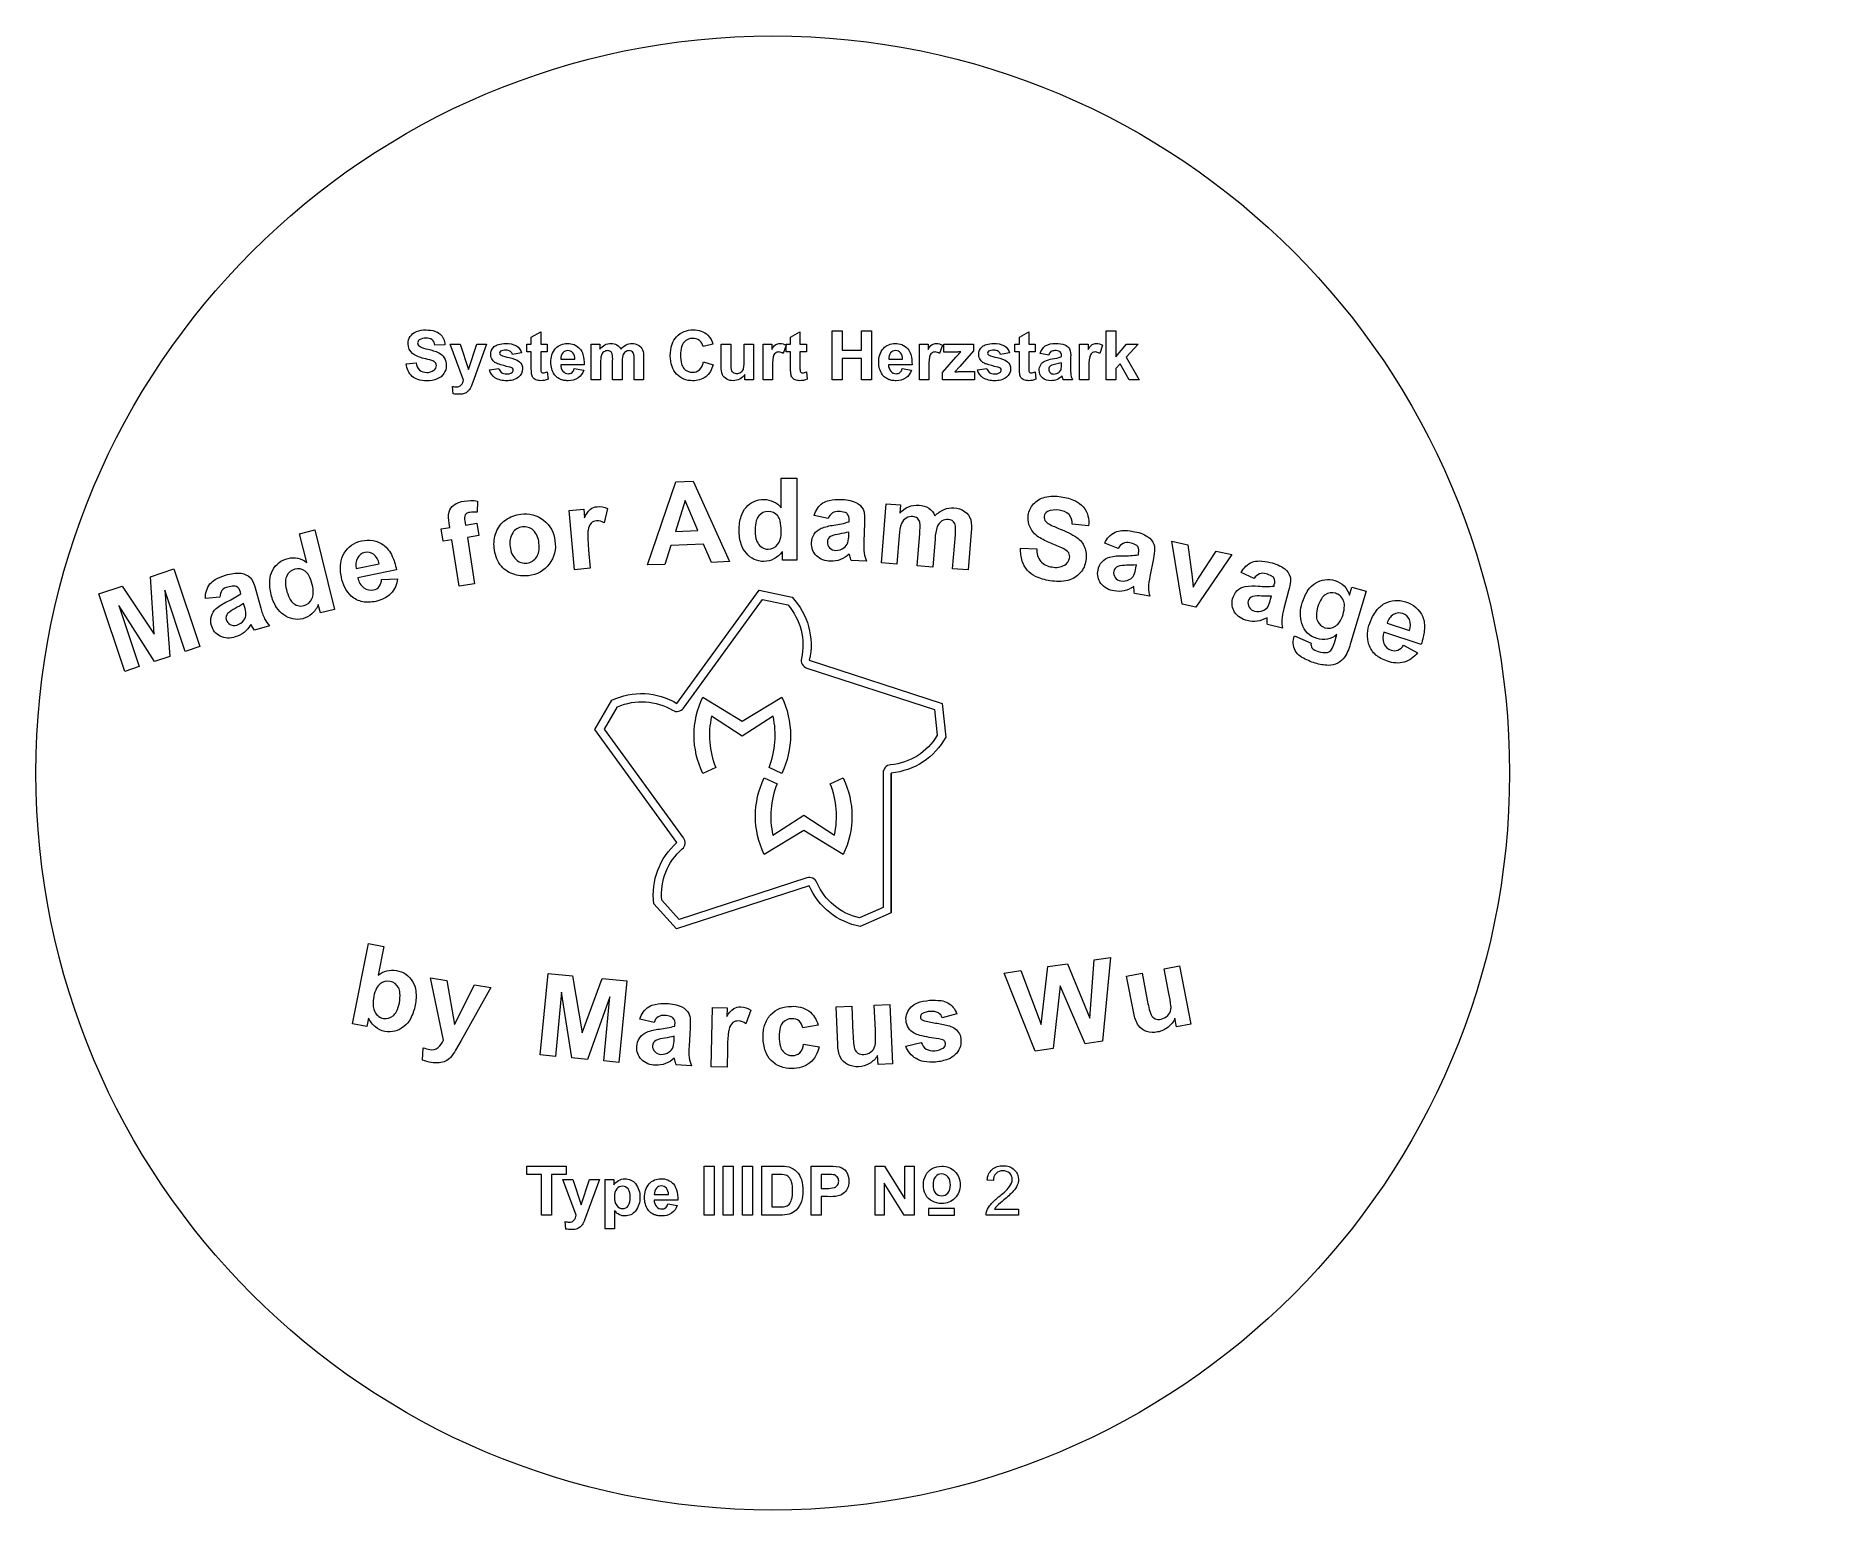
# Model space of a CAD drawing. Header units: millimetres. Extents: x -68 to 97, y -68 to 68.
import ezdxf

# ---------------------------------------------------------------- set-up
doc = ezdxf.new("R2010")
doc.units = ezdxf.units.MM
doc.layers.get('0').update_dxf_attribs({"color": 178, "lineweight": 25, "true_color": 0x000000})
doc.styles.add('textstyle11', font='')
doc.styles.get('textstyle11').set_extended_font_data('Arial', bold=True)

msp = doc.modelspace()

# ---------------------------------------------------------------- linework, layer by layer
at = {"flags": 128}
for points in [[(-33.57, 37.47), (-32.68, 37.55, 0.17427), (-32.36, 36.9, 0.182212), (-31.7, 36.69, 0.174932), (-31.04, 36.88, 0.232791), (-30.82, 37.31, 0.18111), (-30.91, 37.58, 0.129287), (-31.24, 37.78, 0.016852), (-31.97, 37.97, -0.11471), (-32.99, 38.42, -0.223215), (-33.41, 39.32, -0.148422), (-33.21, 39.97, -0.151603), (-32.65, 40.42, -0.100878), (-31.76, 40.58, -0.070963), (-30.96, 40.46, -0.1082), (-30.49, 40.21, -0.21743), (-30.04, 39.22), (-30.95, 39.18, 0.187142), (-31.2, 39.68, 0.167001), (-31.77, 39.83, 0.158232), (-32.39, 39.66, 0.255393), (-32.54, 39.39, 0.232324), (-32.4, 39.11, 0.093697), (-31.57, 38.81, -0.058805), (-30.59, 38.49, -0.136107), (-30.09, 38.03, -0.140832), (-29.91, 37.31, -0.145566), (-30.12, 36.59, -0.156787), (-30.73, 36.09, -0.09833), (-31.71, 35.92, -0.073209), (-32.52, 36.04, -0.105221), (-33.02, 36.32, -0.192316)], [(-20.67, 39.26), (-20.67, 38.58), (-21.25, 38.58), (-21.25, 37.26, 0.035648), (-21.24, 36.8, 0.181628), (-21.16, 36.69, 0.160133), (-21.02, 36.64, 0.080417), (-20.67, 36.73), (-20.59, 36.06, -0.102177), (-21.28, 35.93, -0.099927), (-21.7, 36.01, -0.141846), (-21.97, 36.21, -0.113145), (-22.09, 36.55, -0.036427), (-22.12, 37.15), (-22.12, 38.58), (-22.52, 38.58), (-22.52, 39.26), (-22.12, 39.26), (-22.12, 39.91), (-21.25, 40.41), (-21.25, 39.26)], [(-6.35, 37.66), (-5.47, 37.38, -0.167133), (-6.14, 36.28, -0.166857), (-7.34, 35.93, -0.215668), (-8.81, 36.54, -0.106358), (-9.22, 37.22, -0.083163), (-9.39, 38.21, -0.080412), (-9.22, 39.27, -0.107909), (-8.81, 39.96, -0.216756), (-7.28, 40.58, -0.198147), (-5.94, 40.09, -0.136006), (-5.48, 39.26), (-6.38, 39.05, 0.174205), (-6.71, 39.6, 0.174953), (-7.33, 39.8, 0.228039), (-8.14, 39.44, 0.113714), (-8.35, 39.05, 0.065511), (-8.45, 38.28, 0.061917), (-8.35, 37.46, 0.114411), (-8.15, 37.06, 0.231611), (-7.35, 36.7, 0.188989), (-6.72, 36.93, 0.156172)], [(3.08, 39.26), (3.08, 38.58), (2.49, 38.58), (2.49, 37.26, 0.035648), (2.51, 36.8, 0.181628), (2.59, 36.69, 0.160133), (2.73, 36.64, 0.080417), (3.08, 36.73), (3.15, 36.06, -0.102177), (2.47, 35.93, -0.099927), (2.05, 36.01, -0.141846), (1.78, 36.21, -0.113145), (1.66, 36.55, -0.036427), (1.63, 37.15), (1.63, 38.58), (1.23, 38.58), (1.23, 39.26), (1.63, 39.26), (1.63, 39.91), (2.49, 40.41), (2.49, 39.26)], [(24.04, 39.26), (24.04, 38.58), (23.45, 38.58), (23.45, 37.26, 0.035648), (23.47, 36.8, 0.181628), (23.55, 36.69, 0.160133), (23.69, 36.64, 0.080417), (24.04, 36.73), (24.11, 36.06, -0.102177), (23.43, 35.93, -0.099927), (23.01, 36.01, -0.141846), (22.74, 36.21, -0.113145), (22.62, 36.55, -0.036427), (22.59, 37.15), (22.59, 38.58), (22.19, 38.58), (22.19, 39.26), (22.59, 39.26), (22.59, 39.91), (23.45, 40.41), (23.45, 39.26)], [(-29.56, 39.26), (-28.64, 39.26), (-27.86, 36.95), (-27.1, 39.26), (-26.21, 39.26), (-27.36, 36.13), (-27.57, 35.56, -0.052699), (-27.78, 35.12, -0.090671), (-28.02, 34.88, -0.087617), (-28.35, 34.73, -0.065291), (-28.79, 34.68, -0.053853), (-29.27, 34.73), (-29.35, 35.41, 0.048254), (-28.99, 35.37, 0.233157), (-28.54, 35.54, 0.103366), (-28.32, 35.99)], [(-25.96, 36.93), (-25.09, 37.06, 0.18029), (-24.87, 36.68, 0.166391), (-24.4, 36.55, 0.155465), (-23.89, 36.67, 0.248645), (-23.78, 36.91, 0.199595), (-23.84, 37.07, 0.114268), (-24.13, 37.18, -0.022667), (-25.15, 37.46, -0.072706), (-25.45, 37.6, -0.264093), (-25.84, 38.34, -0.228968), (-25.51, 39.05, -0.110544), (-25.14, 39.24, -0.067917), (-24.47, 39.34, -0.143524), (-23.47, 39.12, -0.182043), (-23.03, 38.47), (-23.84, 38.32, 0.180964), (-24.04, 38.61, 0.151203), (-24.45, 38.72, 0.135077), (-24.94, 38.62, 0.26238), (-25.04, 38.45, 0.248693), (-24.95, 38.29, 0.065282), (-24.15, 38.05, -0.109263), (-23.19, 37.66, -0.229739), (-22.92, 37.02, -0.228885), (-23.29, 36.25, -0.179666), (-24.4, 35.93, -0.153163), (-25.45, 36.2, -0.185415)], [(-18.18, 37.04), (-17.32, 36.9, -0.161959), (-17.84, 36.18, -0.154546), (-18.74, 35.93, -0.043264), (-19.13, 35.96, -0.053183), (-19.44, 36.05, -0.068844), (-19.75, 36.23, -0.069277), (-20, 36.48, -0.16058), (-20.32, 37.61, -0.192752), (-19.9, 38.88, -0.218854), (-18.82, 39.34, -0.225986), (-17.68, 38.86, -0.113575), (-17.39, 38.33, -0.071438), (-17.27, 37.38), (-19.43, 37.38, 0.187559), (-19.23, 36.79, 0.216955), (-18.73, 36.57, 0.174733), (-18.39, 36.68, 0.154824)], [(-18.13, 37.91, 0.187385), (-18.32, 38.48, 0.215443), (-18.77, 38.68, 0.2234), (-19.24, 38.47, 0.191238), (-19.42, 37.91)], [(-16.64, 39.26), (-15.84, 39.26), (-15.84, 38.82, -0.235277), (-14.82, 39.34, -0.129718), (-14.28, 39.21, -0.139613), (-13.9, 38.82, -0.101575), (-13.44, 39.21, -0.12192), (-12.91, 39.34, -0.1345), (-12.3, 39.19, -0.162862), (-11.93, 38.76, -0.092461), (-11.84, 38.09), (-11.84, 36), (-12.7, 36), (-12.7, 37.87, 0.115589), (-12.79, 38.49, 0.270403), (-13.16, 38.68, 0.156037), (-13.5, 38.57, 0.166543), (-13.73, 38.24, 0.073079), (-13.8, 37.57), (-13.8, 36), (-14.67, 36), (-14.67, 37.79, 0.062351), (-14.71, 38.4, 0.164044), (-14.85, 38.61, 0.153701), (-15.12, 38.68, 0.152556), (-15.48, 38.57, 0.168035), (-15.7, 38.26, 0.073712), (-15.77, 37.59), (-15.77, 36), (-16.64, 36)], [(-2.55, 36), (-2.55, 36.49, -0.125956), (-3.02, 36.08, -0.121917), (-3.63, 35.93, -0.128792), (-4.22, 36.07, -0.167104), (-4.6, 36.48, -0.102089), (-4.72, 37.2), (-4.72, 39.26), (-3.85, 39.26), (-3.85, 37.76, 0.050923), (-3.81, 36.92, 0.168208), (-3.63, 36.68, 0.159606), (-3.31, 36.59, 0.156269), (-2.92, 36.71, 0.159818), (-2.68, 37.01, 0.063389), (-2.61, 37.89), (-2.61, 39.26), (-1.75, 39.26), (-1.75, 36)], [(-0.03, 36), (-0.89, 36), (-0.89, 39.26), (-0.09, 39.26), (-0.09, 38.8, -0.103253), (0.28, 39.23, -0.145294), (0.65, 39.34, -0.137444), (1.22, 39.17), (0.95, 38.42, 0.144699), (0.55, 38.56, 0.173622), (0.24, 38.46, 0.154431), (0.04, 38.1, 0.053588), (-0.03, 37.01)], [(11.86, 37.04), (12.71, 36.9, -0.161959), (12.19, 36.18, -0.154546), (11.3, 35.93, -0.043264), (10.9, 35.96, -0.053183), (10.6, 36.05, -0.068844), (10.29, 36.23, -0.069277), (10.04, 36.48, -0.16058), (9.72, 37.61, -0.192752), (10.14, 38.88, -0.218854), (11.21, 39.34, -0.225986), (12.36, 38.86, -0.113575), (12.64, 38.33, -0.071438), (12.76, 37.38), (10.6, 37.38, 0.187559), (10.81, 36.79, 0.216955), (11.31, 36.57, 0.174733), (11.65, 36.68, 0.154824)], [(11.9, 37.91, 0.187385), (11.71, 38.48, 0.215443), (11.26, 38.68, 0.2234), (10.8, 38.47, 0.191238), (10.62, 37.91)], [(14.29, 36), (13.43, 36), (13.43, 39.26), (14.23, 39.26), (14.23, 38.8, -0.103253), (14.6, 39.23, -0.145294), (14.97, 39.34, -0.137444), (15.54, 39.17), (15.27, 38.42, 0.144699), (14.87, 38.56, 0.173622), (14.56, 38.46, 0.154431), (14.36, 38.1, 0.053588), (14.29, 37.01)], [(15.56, 36), (15.56, 36.67), (16.78, 38.08, -0.01475), (17.23, 38.57, -0.011634), (16.83, 38.55), (15.68, 38.55), (15.68, 39.26), (18.38, 39.26), (18.38, 38.65), (17.13, 37.22), (16.69, 36.74, -0.010271), (17.14, 36.76), (18.47, 36.76), (18.47, 36)], [(18.75, 36.93), (19.61, 37.06, 0.18029), (19.84, 36.68, 0.166391), (20.31, 36.55, 0.155465), (20.81, 36.67, 0.248645), (20.93, 36.91, 0.199595), (20.87, 37.07, 0.114268), (20.58, 37.18, -0.022667), (19.55, 37.46, -0.072706), (19.26, 37.6, -0.264093), (18.87, 38.34, -0.228968), (19.2, 39.05, -0.110544), (19.57, 39.24, -0.067917), (20.24, 39.34, -0.143524), (21.23, 39.12, -0.182043), (21.68, 38.47), (20.87, 38.32, 0.180964), (20.67, 38.61, 0.151203), (20.26, 38.72, 0.135077), (19.77, 38.62, 0.26238), (19.67, 38.45, 0.248693), (19.76, 38.29, 0.065282), (20.56, 38.05, -0.109263), (21.52, 37.66, -0.229739), (21.79, 37.02, -0.228885), (21.42, 36.25, -0.179666), (20.31, 35.93, -0.153163), (19.26, 36.2, -0.185415)], [(25.29, 38.27), (24.5, 38.41, -0.176423), (24.96, 39.11, -0.15141), (25.92, 39.34, -0.10661), (26.77, 39.2, -0.157683), (27.17, 38.85, -0.111059), (27.29, 38.08), (27.28, 37.07, 0.045526), (27.32, 36.44, 0.062955), (27.47, 36), (26.62, 36, -0.021123), (26.54, 36.26, 0.01707), (26.51, 36.36, -0.092773), (26.04, 36.04, -0.10221), (25.5, 35.93, -0.196135), (24.7, 36.2, -0.215839), (24.41, 36.89, -0.140244), (24.55, 37.39, -0.147101), (24.92, 37.72, -0.062063), (25.6, 37.92, 0.046078), (26.44, 38.13), (26.44, 38.22, 0.220211), (26.32, 38.57, 0.166001), (25.85, 38.68, 0.153548), (25.49, 38.59, 0.154632)], [(28.96, 36), (28.1, 36), (28.1, 39.26), (28.9, 39.26), (28.9, 38.8, -0.103253), (29.27, 39.23, -0.145294), (29.64, 39.34, -0.137444), (30.21, 39.17), (29.95, 38.42, 0.144699), (29.54, 38.56, 0.173622), (29.23, 38.46, 0.154431), (29.04, 38.1, 0.053588), (28.96, 37.01)], [(26.44, 37.57, -0.025113), (25.92, 37.44, 0.078457), (25.45, 37.29, 0.257618), (25.28, 36.98, 0.210403), (25.41, 36.67, 0.20332), (25.76, 36.54, 0.161687), (26.2, 36.69, 0.167362), (26.41, 36.98, 0.062162), (26.44, 37.4)], [(2.22, 19.49), (0.88, 19.49), (0.88, 20.29, -0.123233), (0.1, 19.6, -0.118417), (-0.81, 19.37, -0.22497), (-2.42, 20.12, -0.104686), (-2.89, 20.95, -0.076926), (-3.09, 22.23, -0.075151), (-2.89, 23.53, -0.109164), (-2.44, 24.33, -0.222007), (-0.8, 25.05, -0.225809), (0.78, 24.29), (0.78, 26.99), (2.21, 26.99)], [(-30.37, 22.35), (-29.58, 22.48), (-29.64, 22.88, -0.095908), (-29.66, 23.91, -0.171689), (-29.21, 24.54, -0.124726), (-28.27, 24.9, -0.076432), (-27.05, 24.91), (-27.09, 23.89, 0.05875), (-27.75, 23.87, 0.208687), (-28.17, 23.65, 0.175865), (-28.22, 23.08), (-28.16, 22.7), (-27.1, 22.87), (-26.92, 21.75), (-27.98, 21.58), (-27.31, 17.33), (-28.73, 17.11), (-29.4, 21.36), (-30.19, 21.23)], [(5.09, 23.31), (3.79, 23.59, -0.176423), (4.59, 24.73, -0.095549), (5.18, 24.96, -0.058285), (6.2, 25.05, -0.10661), (7.62, 24.77, -0.157683), (8.27, 24.17, -0.088446), (8.38, 23.8, -0.037021), (8.41, 22.87), (8.34, 21.2, 0.045526), (8.37, 20.14, 0.062955), (8.6, 19.4), (7.18, 19.45, -0.021123), (7.05, 19.88, 0.01707), (7.01, 20.05, -0.092773), (6.2, 19.54, -0.10221), (5.3, 19.4, -0.196135), (4, 19.9, -0.215839), (3.55, 21.07, -0.140244), (3.8, 21.88, -0.147101), (4.44, 22.41, -0.062063), (5.59, 22.7, 0.046078), (7, 23.01), (7.01, 23.15, 0.220211), (6.82, 23.75, 0.122377), (6.6, 23.87, 0.056214), (6.06, 23.95, 0.153548), (5.46, 23.82, 0.154632)], [(22.7, 20.6), (24.18, 20.53, 0.17427), (24.55, 19.37, 0.182212), (25.59, 18.87, 0.174932), (26.72, 19.02, 0.232791), (27.19, 19.68, 0.18111), (27.11, 20.15, 0.129287), (26.61, 20.55, 0.016852), (25.46, 21.05, -0.041669), (24.36, 21.61, -0.080405), (23.88, 22.03, -0.223215), (23.41, 23.62, -0.148422), (23.89, 24.64, -0.151603), (24.92, 25.25, -0.100878), (26.42, 25.3, -0.070963), (27.72, 24.92, -0.1082), (28.44, 24.38, -0.21743), (28.94, 22.64), (27.43, 22.79, 0.187142), (27.14, 23.67, 0.167001), (26.23, 24.06, 0.158232), (25.16, 23.94, 0.255393), (24.86, 23.52, 0.232324), (25.02, 23.03, 0.088335), (25.3, 22.81, 0.028496), (26.32, 22.34, -0.058805), (27.86, 21.57, -0.136107), (28.57, 20.69, -0.140832), (28.69, 19.47, -0.145566), (28.17, 18.32, -0.156787), (27.04, 17.64, -0.09833), (25.39, 17.61, -0.073209), (24.08, 18, -0.105221), (23.32, 18.57, -0.104236), (22.86, 19.4, -0.081769)], [(-25.52, 20.61, -0.123553), (-25.34, 22.03, -0.150998), (-24.48, 23.17, -0.127339), (-23.09, 23.7, -0.209086), (-20.99, 23.16, -0.204443), (-19.95, 21.26, -0.204026), (-20.48, 19.13, -0.209746), (-22.37, 18.07, -0.117631), (-23.82, 18.23, -0.158117), (-24.97, 19.08, -0.125277)], [(-16.72, 18.75), (-18.15, 18.62), (-18.65, 24.03), (-17.32, 24.15), (-17.25, 23.38, -0.103253), (-16.7, 24.16, -0.145294), (-16.1, 24.39, -0.137444), (-15.13, 24.21), (-15.46, 22.92, 0.144699), (-16.15, 23.09, 0.173622), (-16.65, 22.88, 0.154431), (-16.92, 22.25, 0.050998), (-16.95, 21.8, 0.01648), (-16.87, 20.42)], [(-1.62, 22.32, 0.047231), (-1.54, 21.48, 0.091522), (-1.38, 21.07, 0.278517), (-0.41, 20.5, 0.235348), (0.44, 20.93, 0.105433), (0.68, 21.39, 0.067394), (0.78, 22.19, 0.061433), (0.67, 23.09, 0.110779), (0.45, 23.54, 0.236623), (-0.42, 23.95, 0.231298), (-1.28, 23.54, 0.107167), (-1.51, 23.09, 0.069338)], [(10.39, 24.65), (11.71, 24.55), (11.65, 23.81, -0.235277), (13.4, 24.53, -0.129718), (14.29, 24.25, -0.139613), (14.86, 23.55, -0.101575), (15.69, 24.14, -0.12192), (16.59, 24.28, -0.1345), (17.58, 23.96, -0.162862), (18.14, 23.19, -0.092461), (18.19, 22.06), (17.91, 18.6), (16.48, 18.71), (16.73, 21.81, 0.035317), (16.74, 22.6, 0.105713), (16.67, 22.86, 0.270403), (16.08, 23.22, 0.156037), (15.5, 23.08, 0.166543), (15.07, 22.57, 0.073079), (14.87, 21.46), (14.66, 18.86), (13.22, 18.98), (13.46, 21.94, 0.062351), (13.47, 22.97, 0.164044), (13.26, 23.33, 0.153701), (12.83, 23.48, 0.152556), (12.22, 23.35, 0.168035), (11.8, 22.86, 0.073712), (11.59, 21.76), (11.38, 19.12), (9.95, 19.24)], [(-40.15, 14.98), (-41.44, 14.66), (-41.64, 15.43, -0.123233), (-42.23, 14.57, -0.118417), (-43.06, 14.13, -0.22497), (-44.8, 14.48, -0.104686), (-45.46, 15.17, -0.076926), (-45.96, 16.36, -0.075151), (-46.08, 17.67, -0.109164), (-45.83, 18.55, -0.222007), (-44.41, 19.65, -0.225809), (-42.7, 19.29), (-43.35, 21.91), (-41.96, 22.26)], [(-24.05, 20.72, 0.186259), (-23.51, 19.54, 0.223842), (-22.52, 19.23, 0.224846), (-21.64, 19.78, 0.107713), (-21.43, 20.28, 0.07422), (-21.42, 21.06, 0.185585), (-21.95, 22.23, 0.224846), (-22.94, 22.54, 0.223842), (-23.82, 22, 0.186259)], [(6.97, 22.07, -0.025113), (6.09, 21.88, 0.078457), (5.3, 21.66, 0.257618), (5, 21.16, 0.210403), (5.2, 20.63, 0.20332), (5.77, 20.39, 0.161687), (6.52, 20.62, 0.167362), (6.88, 21.09, 0.062162), (6.96, 21.79)], [(31.65, 20.57), (30.41, 21.04, -0.176423), (31.36, 22.05, -0.095549), (31.98, 22.2, -0.058285), (33, 22.13, -0.10661), (34.37, 21.64, -0.157683), (34.92, 20.95, -0.088446), (34.97, 20.57, -0.037021), (34.87, 19.65), (34.55, 18.01, 0.045526), (34.42, 16.96, 0.062955), (34.54, 16.19), (33.14, 16.45, -0.021123), (33.09, 16.89, 0.01707), (33.07, 17.07, -0.092773), (32.19, 16.69, -0.10221), (31.28, 16.67, -0.196135), (30.06, 17.36, -0.215839), (29.8, 18.58, -0.140244), (30.17, 19.35, -0.147101), (30.87, 19.78, -0.062063), (32.06, 19.9, 0.046078), (33.5, 19.99), (33.52, 20.13, 0.220211), (33.43, 20.75, 0.122377), (33.23, 20.91, 0.056214), (32.7, 21.07, 0.153548), (32.09, 21.03, 0.154632)], [(-35.84, 17.73), (-34.38, 17.79, -0.161959), (-34.99, 16.43, -0.154546), (-36.37, 15.72, -0.043264), (-37.02, 15.64, -0.053183), (-37.55, 15.68, -0.068844), (-38.12, 15.87, -0.069277), (-38.61, 16.2, -0.16058), (-39.52, 17.92, -0.080703), (-39.58, 19.2, -0.106223), (-39.26, 20.13, -0.218854), (-37.68, 21.25, -0.225986), (-35.64, 20.86, -0.068412), (-35.23, 20.45, -0.055312), (-34.86, 19.84, -0.033976), (-34.65, 19.3, -0.02689), (-34.48, 18.6), (-38, 17.86, 0.187559), (-37.46, 16.95, 0.216955), (-36.57, 16.78, 0.174733), (-36.05, 17.07, 0.154824)], [(-36.05, 19.16, 0.187385), (-36.57, 20.03, 0.215443), (-37.36, 20.19, 0.2234), (-38.05, 19.69, 0.191238), (-38.16, 18.72)], [(37.51, 15.46), (36.55, 21.24), (38.03, 20.91), (38.42, 17.98), (38.51, 17.01, 0.010825), (38.76, 17.43, -0.01), (39.01, 17.85), (40.62, 20.33), (42.06, 20.01), (38.77, 15.18)], [(-50.65, 16.11), (-51.97, 15.98, -0.176423), (-51.56, 17.31, -0.095549), (-51.08, 17.72, -0.058285), (-50.13, 18.11, -0.10661), (-48.69, 18.29, -0.157683), (-47.89, 17.91, -0.088446), (-47.67, 17.59, -0.037021), (-47.35, 16.73), (-46.91, 15.11, 0.045526), (-46.55, 14.11, 0.062955), (-46.1, 13.48), (-47.47, 13.09, -0.021123), (-47.72, 13.46, 0.01707), (-47.82, 13.61, -0.092773), (-48.43, 12.88, -0.10221), (-49.24, 12.46, -0.196135), (-50.63, 12.54, -0.215839), (-51.42, 13.51, -0.140244), (-51.43, 14.36, -0.147101), (-50.99, 15.06, -0.062063), (-49.98, 15.7, 0.046078), (-48.73, 16.42), (-48.77, 16.56, 0.220211), (-49.13, 17.07, 0.122377), (-49.38, 17.12, 0.056214), (-49.92, 17.03, 0.153548), (-50.46, 16.72, 0.154632)], [(-44.56, 16.81, 0.047231), (-44.27, 16, 0.091522), (-44.02, 15.64, 0.278517), (-42.94, 15.33, 0.235348), (-42.22, 15.95, 0.105433), (-42.1, 16.45, 0.067394), (-42.19, 17.25, 0.061433), (-42.51, 18.1, 0.110779), (-42.84, 18.48, 0.236623), (-43.78, 18.67, 0.231298), (-44.51, 18.07, 0.107167), (-44.64, 17.58, 0.069338)], [(33.32, 19.07, -0.025113), (32.42, 19.02, 0.078457), (31.61, 18.91, 0.257618), (31.24, 18.47, 0.210403), (31.37, 17.91, 0.20332), (31.89, 17.59, 0.161687), (32.66, 17.71, 0.167362), (33.09, 18.11, 0.062162), (33.27, 18.79)], [(44.11, 17.82), (42.91, 18.37, -0.176423), (43.93, 19.31, -0.095549), (44.56, 19.42, -0.058285), (45.57, 19.28, -0.10661), (46.9, 18.7, -0.157683), (47.4, 17.97, -0.088446), (47.43, 17.58, -0.037021), (47.26, 16.68), (46.82, 15.06, 0.045526), (46.63, 14.02, 0.062955), (46.69, 13.25), (45.32, 13.6, -0.021123), (45.29, 14.05, 0.01707), (45.28, 14.22, -0.092773), (44.38, 13.9, -0.10221), (43.47, 13.96, -0.196135), (42.31, 14.73, -0.215839), (42.13, 15.96, -0.140244), (42.55, 16.7, -0.147101), (43.28, 17.08, -0.062063), (44.48, 17.12, 0.046078), (45.92, 17.11), (45.95, 17.25, 0.220211), (45.9, 17.87, 0.122377), (45.71, 18.04, 0.056214), (45.2, 18.24, 0.153548), (44.58, 18.24, 0.154632)], [(10.86, 0), (10.86, -12.8), (8.02, -14.05, -0.251289), (3.35, -10.33), (-8.81, -14.28), (-10.89, -11.97, -0.251289), (-8.78, -6.38), (-16.3, 3.97), (-14.75, 6.66, -0.251289), (-8.78, 6.38), (-1.26, 16.73), (1.77, 16.09, -0.251289), (3.35, 10.33), (15.52, 6.37), (15.85, 3.29, -0.251289), (10.86, 0), (10.86, -12.8)], [(47.8, 12.55), (49.32, 11.89, 0.202874), (49.39, 11.46, 0.157057), (49.96, 11.13, 0.130763), (50.82, 11.05, 0.171114), (51.2, 11.32, 0.076419), (51.45, 11.93), (51.68, 12.69, -0.252912), (49.86, 12.31, -0.262299), (48.47, 13.69, -0.153576), (48.51, 15.58, -0.076427), (49.06, 16.76, -0.108911), (49.73, 17.39, -0.220816), (51.5, 17.62, -0.251601), (52.84, 16.3), (53.06, 17.03), (54.35, 16.64), (52.96, 11.97, -0.074851), (52.4, 10.64, -0.123912), (51.76, 10.05, -0.112468), (50.91, 9.86, -0.07617), (49.7, 10.06, -0.059314), (48.48, 10.59, -0.112722), (47.96, 11.07, -0.236825), (47.75, 12.39, -0.012196)], [(49.94, 15.24, 0.064769), (49.81, 14.42, 0.109598), (49.9, 13.93, 0.233796), (50.58, 13.31, 0.225614), (51.55, 13.45, 0.108785), (51.92, 13.81, 0.072461), (52.25, 14.52, 0.067788), (52.37, 15.32, 0.108866), (52.27, 15.82, 0.231216), (51.54, 16.46, 0.233989), (50.61, 16.32, 0.107513), (50.27, 15.96, 0.066839)], [(-48.48, 15.52, -0.025113), (-49.26, 15.07, 0.078457), (-49.94, 14.61, 0.257618), (-50.07, 14.05, 0.210403), (-49.71, 13.61, 0.20332), (-49.1, 13.55, 0.161687), (-48.46, 14, 0.167362), (-48.26, 14.56, 0.062162), (-48.4, 15.24)], [(10.11, -12.31), (7.94, -13.27, -0.240563), (4.04, -10.03, 0.388065), (3.12, -9.61), (-8.58, -13.42), (-10.17, -11.65, -0.240563), (-8.29, -6.95, 0.388065), (-8.18, -5.94), (-15.41, 4.02), (-14.22, 6.07, -0.240563), (-9.17, 5.74, 0.388065), (-8.18, 5.94), (-0.94, 15.9), (1.38, 15.4, -0.240563), (2.62, 10.49, 0.388065), (3.12, 9.61), (14.83, 5.81), (15.07, 3.45, -0.240563), (10.79, 0.75, 0.388065), (10.11, 0)], [(45.68, 16.2, -0.025113), (44.78, 16.21, 0.078457), (43.96, 16.17, 0.257618), (43.56, 15.75, 0.210403), (43.64, 15.18, 0.20332), (44.14, 14.83, 0.161687), (44.93, 14.89, 0.167362), (45.38, 15.26, 0.062162), (45.61, 15.93)], [(57.78, 11.7), (59.06, 11.01, -0.161959), (57.85, 10.15, -0.154546), (56.31, 10.24, -0.043264), (55.7, 10.5, -0.053183), (55.26, 10.8, -0.068844), (54.87, 11.25, -0.069277), (54.61, 11.78, -0.16058), (54.7, 13.73, -0.080703), (55.3, 14.87, -0.106223), (56.04, 15.51, -0.218854), (57.98, 15.67, -0.225986), (59.54, 14.3, -0.068412), (59.69, 13.74, -0.055312), (59.69, 13.02, -0.033976), (59.6, 12.46, -0.02689), (59.39, 11.76), (55.98, 12.91, 0.187559), (55.99, 11.85, 0.216955), (56.66, 11.25, 0.174733), (57.26, 11.25, 0.154824)], [(58.32, 13.05, 0.187385), (58.32, 14.05, 0.215443), (57.71, 14.6, 0.2234), (56.87, 14.52, 0.191238), (56.28, 13.73)], [(0.82, -0.04), (-0.34, 0.5, 0.150755), (0.03, 5.2), (-2.81, 3.36), (-5.61, 5.2, 0.150755), (-5.23, 0.5), (-6.4, -0.04, -0.230358), (-6.4, 6.96), (-2.81, 4.76), (0.82, 6.96, -0.230358)], [(-0.78, -0.45), (0.39, -0.99, 0.150755), (0.01, -5.69), (2.85, -3.86), (5.65, -5.69, 0.150755), (5.27, -0.99), (6.44, -0.45, -0.230358), (6.45, -7.45), (2.85, -5.26), (-0.78, -7.45, -0.230358)], [(-38.49, -22.96), (-37.05, -15.6), (-35.64, -15.88), (-36.16, -18.53, -0.225809), (-34.47, -18.09, -0.222007), (-32.99, -19.11, -0.107927), (-32.7, -19.97, -0.07638), (-32.75, -21.26, -0.07508), (-33.2, -22.51, -0.106003), (-33.81, -23.23, -0.225712), (-35.54, -23.66, -0.120814), (-36.39, -23.26, -0.120148), (-37.03, -22.44), (-37.18, -23.22)], [(37, -23.25), (36.85, -22.46, -0.125956), (36.21, -23.28, -0.121917), (35.26, -23.72, -0.128792), (34.25, -23.67, -0.167104), (33.5, -23.13, -0.102089), (33.08, -21.99), (32.42, -18.61), (33.83, -18.34), (34.31, -20.79, 0.050923), (34.66, -22.15, 0.168208), (35.02, -22.5, 0.159606), (35.57, -22.54, 0.156269), (36.18, -22.22, 0.159818), (36.47, -21.65, 0.067974), (36.48, -21.34, 0.018294), (36.3, -20.19), (35.86, -17.94), (37.27, -17.67), (38.31, -23)], [(-36.55, -20.45, 0.052542), (-36.62, -21.27, 0.09331), (-36.52, -21.73, 0.270329), (-35.66, -22.48, 0.23536), (-34.79, -22.24, 0.108774), (-34.48, -21.85, 0.064025), (-34.21, -21.05, 0.061659), (-34.15, -20.15, 0.110552), (-34.29, -19.66, 0.236623), (-35.06, -19.09, 0.230581), (-35.98, -19.32, 0.108589), (-36.29, -19.71, 0.068573)], [(-31.36, -18.76), (-29.85, -19), (-29.17, -23.02), (-27.31, -19.41), (-25.84, -19.64), (-28.56, -24.5), (-29.05, -25.38, -0.052699), (-29.52, -26.05, -0.090671), (-29.97, -26.39, -0.087617), (-30.55, -26.54, -0.065291), (-31.29, -26.51, -0.053853), (-32.08, -26.3), (-32.03, -25.16, 0.048254), (-31.43, -25.33, 0.233157), (-30.66, -25.15, 0.103366), (-30.17, -24.47)], [(-10.88, -22.84), (-12.17, -22.54, -0.176423), (-11.35, -21.41, -0.095549), (-10.76, -21.19, -0.058285), (-9.74, -21.12, -0.10661), (-8.32, -21.43, -0.157683), (-7.69, -22.04, -0.088446), (-7.58, -22.41, -0.037021), (-7.56, -23.33), (-7.67, -25.01, 0.045526), (-7.66, -26.07, 0.062955), (-7.44, -26.81), (-8.86, -26.73, -0.021123), (-8.97, -26.3, 0.01707), (-9.02, -26.13, -0.092773), (-9.83, -26.62, -0.10221), (-10.73, -26.76, -0.196135), (-12.03, -26.23, -0.215839), (-12.45, -25.06, -0.140244), (-12.19, -24.25, -0.147101), (-11.54, -23.73, -0.062063), (-10.38, -23.45, 0.046078), (-8.97, -23.18), (-8.96, -23.03, 0.220211), (-9.14, -22.43, 0.122377), (-9.36, -22.31, 0.056214), (-9.9, -22.21, 0.153548), (-10.5, -22.33, 0.154632)], [(4.15, -23.08), (2.74, -23.35, 0.180024), (2.41, -22.71, 0.182089), (1.75, -22.5, 0.228688), (0.89, -22.88, 0.115311), (0.68, -23.3, 0.063144), (0.59, -24.13, 0.058439), (0.7, -25.05, 0.112924), (0.92, -25.49, 0.237492), (1.8, -25.88, 0.189645), (2.47, -25.64, 0.161487), (2.83, -24.84), (4.24, -25.07, -0.174105), (3.41, -26.54, -0.171894), (1.74, -27.05, -0.214944), (-0.16, -26.32, -0.107317), (-0.67, -25.49, -0.082185), (-0.89, -24.24, -0.033953), (-0.86, -23.62, -0.040897), (-0.75, -23.12, -0.055213), (-0.52, -22.58, -0.059885), (-0.2, -22.14, -0.213677), (1.72, -21.37, -0.159739), (3.3, -21.79, -0.168409)], [(9.65, -26.69), (9.61, -25.88, -0.125956), (8.86, -26.6, -0.121917), (7.86, -26.9, -0.128792), (6.86, -26.7, -0.167104), (6.2, -26.06, -0.102089), (5.96, -24.86), (5.8, -21.43), (7.23, -21.36), (7.35, -23.86, 0.050923), (7.49, -25.26, 0.168208), (7.8, -25.65, 0.159606), (8.34, -25.78, 0.156269), (8.99, -25.55, 0.159818), (9.36, -25.03, 0.067974), (9.41, -24.72, 0.018294), (9.4, -23.56), (9.3, -21.27), (10.74, -21.21), (10.98, -26.63)], [(12.19, -25.01), (13.61, -24.67, 0.18029), (14.04, -25.28, 0.166391), (14.84, -25.43, 0.155465), (15.66, -25.16, 0.248645), (15.82, -24.76, 0.199595), (15.69, -24.5, 0.114268), (15.2, -24.35, -0.022667), (13.46, -24.03, -0.072706), (12.95, -23.83, -0.264093), (12.21, -22.66, -0.228968), (12.67, -21.43, -0.110544), (13.25, -21.06, -0.067917), (14.35, -20.82, -0.053984), (15.44, -20.85, -0.093887), (16.03, -21.05, -0.182043), (16.86, -22.06), (15.53, -22.42, 0.180964), (15.17, -21.96, 0.151203), (14.46, -21.84, 0.135077), (13.66, -22.07, 0.26238), (13.52, -22.37, 0.248693), (13.69, -22.62, 0.085884), (13.91, -22.71, 0.017239), (15.06, -22.92, -0.039026), (16.19, -23.17, -0.078719), (16.71, -23.43, -0.229739), (17.24, -24.46, -0.228885), (16.72, -25.79, -0.107309), (16.06, -26.21, -0.070881), (14.92, -26.47, -0.06278), (13.85, -26.42, -0.08949), (13.13, -26.16, -0.185415)], [(-4.19, -26.95), (-5.63, -26.92), (-5.52, -21.49), (-4.18, -21.52), (-4.2, -22.29, -0.103253), (-3.57, -21.58, -0.145294), (-2.94, -21.42, -0.137444), (-2, -21.71), (-2.47, -22.96, 0.144699), (-3.14, -22.71, 0.173622), (-3.66, -22.86, 0.154431), (-4, -23.46, 0.050998), (-4.08, -23.9, 0.01648), (-4.16, -25.28)], [(-9.02, -24.11, -0.025113), (-9.91, -24.28, 0.078457), (-10.7, -24.49, 0.257618), (-11.01, -24.98, 0.210403), (-10.81, -25.52, 0.20332), (-10.25, -25.77, 0.161687), (-9.5, -25.55, 0.167362), (-9.13, -25.09, 0.062162), (-9.04, -24.4)], [(-1.01, -36), (0.65, -36, -0.066651), (1.51, -36.08, -0.13445), (2.19, -36.5, -0.108888), (2.62, -37.23, -0.081368), (2.76, -38.29, -0.082349), (2.63, -39.25, -0.118801), (2.14, -40.04, -0.116207), (1.51, -40.4, -0.074054), (0.7, -40.5), (-1.01, -40.5)], [(3.53, -40.5), (3.53, -36), (4.99, -36, -0.051324), (6.07, -36.06, -0.170808), (6.72, -36.51, -0.168284), (6.98, -37.38, -0.123224), (6.83, -38.08, -0.120345), (6.45, -38.52, -0.099155), (5.98, -38.74, -0.045625), (5.03, -38.8), (4.44, -38.8), (4.44, -40.5)], [(13.8, -37.68, -0.123553), (14.01, -36.84, -0.150998), (14.61, -36.23, -0.127339), (15.48, -36.02, -0.209086), (16.69, -36.5, -0.204443), (17.16, -37.71, -0.204026), (16.68, -38.94, -0.209746), (15.48, -39.43, -0.117631), (14.63, -39.22, -0.158117), (14.01, -38.63, -0.125277)], [(22.52, -39.96), (22.52, -40.49), (19.54, -40.49, -0.100524), (19.61, -40.11, -0.086918), (19.97, -39.51, -0.043664), (20.69, -38.83, 0.056284), (21.69, -37.88, 0.160157), (21.94, -37.21, 0.212985), (21.71, -36.66, 0.200354), (21.1, -36.43, 0.205934), (20.46, -36.67, 0.202839), (20.21, -37.33), (19.65, -37.28, -0.19759), (20.09, -36.31, -0.185686), (21.11, -35.97, -0.197858), (22.13, -36.33, -0.21445), (22.51, -37.22, -0.101473), (22.4, -37.75, -0.080664), (22.03, -38.3, -0.032573), (21.18, -39.1, 0.022217), (20.54, -39.66, 0.052359), (20.31, -39.96)], [(-19.24, -37.24), (-18.32, -37.24), (-17.54, -39.55), (-16.78, -37.24), (-15.88, -37.24), (-17.04, -40.37), (-17.24, -40.94, -0.052699), (-17.46, -41.38, -0.090671), (-17.69, -41.62, -0.087617), (-18.02, -41.77, -0.065291), (-18.46, -41.82, -0.053853), (-18.95, -41.77), (-19.03, -41.09, 0.048254), (-18.66, -41.13, 0.233157), (-18.22, -40.96, 0.103366), (-18, -40.51)], [(-15.36, -37.24), (-14.55, -37.24), (-14.55, -37.72, -0.122718), (-14.13, -37.32, -0.133365), (-13.54, -37.16, -0.224294), (-12.57, -37.61, -0.186973), (-12.18, -38.85, -0.185359), (-12.58, -40.12, -0.225623), (-13.54, -40.57, -0.115586), (-14.03, -40.46, -0.090234), (-14.49, -40.1), (-14.49, -41.74), (-15.36, -41.74)], [(-14.5, -38.81, 0.172336), (-14.29, -39.62, 0.23434), (-13.75, -39.89, 0.235067), (-13.25, -39.65, 0.168833), (-13.06, -38.85, 0.172273), (-13.26, -38.09, 0.235119), (-13.77, -37.85, 0.23027), (-14.3, -38.09, 0.178704)], [(-9.61, -39.46), (-8.75, -39.6, -0.161959), (-9.27, -40.32, -0.154546), (-10.16, -40.57, -0.043264), (-10.56, -40.54, -0.053183), (-10.86, -40.45, -0.068844), (-11.17, -40.27, -0.069277), (-11.42, -40.02, -0.16058), (-11.74, -38.89, -0.192752), (-11.32, -37.62, -0.218854), (-10.25, -37.16, -0.225986), (-9.1, -37.64, -0.113575), (-8.82, -38.17, -0.071438), (-8.7, -39.12), (-10.86, -39.12, 0.187559), (-10.65, -39.71, 0.216955), (-10.15, -39.93, 0.174733), (-9.81, -39.82, 0.154824)], [(-9.56, -38.59, 0.187385), (-9.75, -38.02, 0.215443), (-10.2, -37.82, 0.2234), (-10.66, -38.03, 0.191238), (-10.85, -38.59)], [(-0.1, -36.76), (-0.1, -39.74), (0.58, -39.74, 0.05583), (1.13, -39.7, 0.124678), (1.49, -39.51, 0.132218), (1.73, -39.07, 0.07098), (1.82, -38.25, 0.075421), (1.73, -37.45, 0.124877), (1.48, -37.01, 0.138766), (1.05, -36.8, 0.045436), (0.31, -36.76)], [(4.44, -36.76), (4.44, -38.04), (4.94, -38.04, 0.077256), (5.66, -37.96, 0.154375), (5.94, -37.74, 0.154326), (6.04, -37.39, 0.19178), (5.9, -36.99, 0.170425), (5.54, -36.79, 0.037522), (4.88, -36.76)], [(14.68, -37.72, 0.186259), (14.91, -38.47, 0.223842), (15.48, -38.72, 0.224846), (16.04, -38.47, 0.184924), (16.27, -37.72, 0.185585), (16.04, -36.98, 0.224846), (15.48, -36.72, 0.223842), (14.91, -36.98, 0.186259)]]:
    msp.add_lwpolyline(points, format="xyb", close=True, dxfattribs=at)
for points in [[(5.44, 36), (5.44, 40.5), (6.35, 40.5), (6.35, 38.73), (8.13, 38.73), (8.13, 40.5), (9.04, 40.5), (9.04, 36), (8.13, 36), (8.13, 37.97), (6.35, 37.97), (6.35, 36)], [(30.55, 36), (30.55, 40.5), (31.42, 40.5), (31.42, 38.11), (32.42, 39.26), (33.49, 39.26), (32.37, 38.07), (33.57, 36), (32.64, 36), (31.82, 37.47), (31.42, 37.05), (31.42, 36)], [(-3.96, 19.36), (-5.61, 19.29), (-6.33, 20.97), (-9.33, 20.84), (-9.88, 19.11), (-11.48, 19.05), (-8.88, 26.66), (-7.28, 26.73)], [(-6.87, 22.21), (-8.02, 24.95), (-8.92, 22.13)], [(-59.37, 9.29), (-61.74, 16.41), (-59.59, 17.12), (-56.68, 12.7), (-57.02, 17.98), (-54.87, 18.7), (-52.5, 11.58), (-53.83, 11.14), (-55.7, 16.74), (-55.24, 10.67), (-56.63, 10.21), (-59.9, 15.34), (-58.03, 9.74)], [(24.05, -25.48), (21.19, -18.32), (22.73, -18.09), (24.59, -23.02), (25.2, -17.73), (26.99, -17.47), (29.05, -22.46), (29.43, -17.11), (30.93, -16.89), (30.22, -24.57), (28.63, -24.81), (26.34, -19.48), (25.68, -25.24)], [(-21.3, -25.82), (-20.59, -18.35), (-18.34, -18.57), (-17.47, -23.79), (-15.64, -18.82), (-13.38, -19.04), (-14.09, -26.5), (-15.49, -26.37), (-14.93, -20.49), (-16.97, -26.23), (-18.42, -26.09), (-19.34, -20.08), (-19.9, -25.95)], [(-21.18, -40.5), (-21.18, -36.76), (-22.52, -36.76), (-22.52, -36), (-18.94, -36), (-18.94, -36.76), (-20.27, -36.76), (-20.27, -40.5)], [(-6.27, -40.5), (-6.27, -36), (-5.36, -36), (-5.36, -40.5)], [(-4.53, -40.5), (-4.53, -36), (-3.62, -36), (-3.62, -40.5)], [(-2.78, -40.5), (-2.78, -36), (-1.87, -36), (-1.87, -40.5)], [(9.37, -40.5), (9.37, -36), (10.25, -36), (12.09, -39), (12.09, -36), (12.94, -36), (12.94, -40.5), (12.03, -40.5), (10.21, -37.56), (10.21, -40.5)], [(14.28, -40.5), (16.64, -40.5), (16.64, -39.89), (14.28, -39.89)]]:
    msp.add_lwpolyline(points, close=True, dxfattribs=at)
msp.add_circle((0, 0), 67.5)

# ---------------------------------------------------------------- texts
at = {"insert": (97.23, -5.27), "char_height": 1, "attachment_point": 5, "rotation": 327.3065, "style": 'textstyle11'}
msp.add_mtext('\\H7.5;', dxfattribs=at)

doc.saveas('drawing.dxf')
